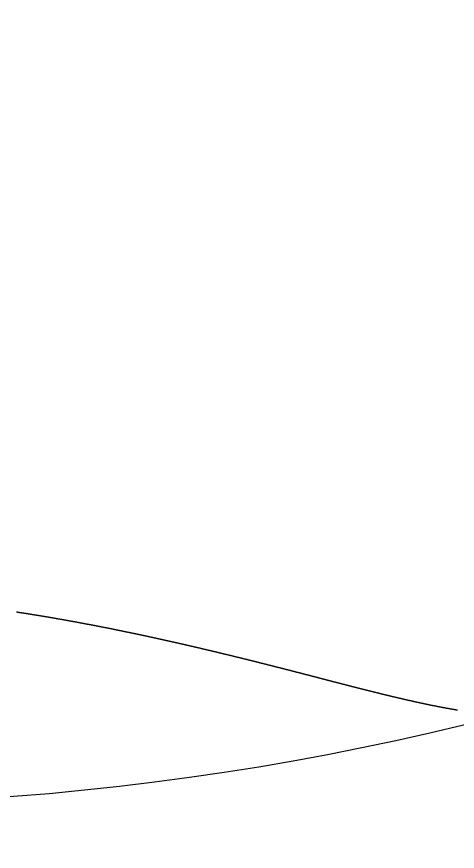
# Model space of a CAD drawing. Header units: millimetres. Extents: x 88 to 97873, y 32 to 55088.
# Drawn here: x 48646.95 to 48648.75, y 4950.649 to 4954.058 of the extents above; entities that cross this region are included whole.
import ezdxf

# ---------------------------------------------------------------- set-up
doc = ezdxf.new("R2010")
doc.units = ezdxf.units.MM
doc.header["$LTSCALE"] = 0.3

msp = doc.modelspace()

# ---------------------------------------------------------------- linework, layer by layer
msp.add_lwpolyline([(48646.9493, 4951.627), (48646.9507, 4951.6268), (48646.9521, 4951.6266), (48646.9535, 4951.6264), (48646.9549, 4951.6262), (48646.9563, 4951.626), (48646.9577, 4951.6258), (48646.9592, 4951.6255), (48646.9606, 4951.6253), (48646.962, 4951.6251), (48646.9634, 4951.6249), (48646.9648, 4951.6247), (48646.9662, 4951.6245), (48646.9676, 4951.6242), (48646.969, 4951.624), (48646.9704, 4951.6238), (48646.9718, 4951.6236), (48646.9732, 4951.6234), (48646.9746, 4951.6232), (48646.976, 4951.6229), (48646.9774, 4951.6227), (48646.9788, 4951.6225), (48646.9802, 4951.6223), (48646.9816, 4951.6221), (48646.983, 4951.6218), (48646.9844, 4951.6216), (48646.9858, 4951.6214), (48646.9872, 4951.6212), (48646.9887, 4951.621), (48646.9901, 4951.6207), (48646.9915, 4951.6205), (48646.9929, 4951.6203), (48646.9943, 4951.6201), (48646.9957, 4951.6199), (48646.9971, 4951.6196), (48646.9985, 4951.6194), (48646.9999, 4951.6192), (48647.0013, 4951.619), (48647.0027, 4951.6187), (48647.0041, 4951.6185), (48647.0055, 4951.6183), (48647.0069, 4951.6181), (48647.0083, 4951.6178), (48647.0097, 4951.6176), (48647.0111, 4951.6174), (48647.0125, 4951.6172), (48647.0139, 4951.6169), (48647.0153, 4951.6167), (48647.0167, 4951.6165), (48647.0181, 4951.6163), (48647.0195, 4951.616), (48647.0209, 4951.6158), (48647.0223, 4951.6156), (48647.0237, 4951.6154), (48647.0251, 4951.6151), (48647.0265, 4951.6149), (48647.0279, 4951.6147), (48647.0294, 4951.6145), (48647.0308, 4951.6142), (48647.0322, 4951.614), (48647.0336, 4951.6138), (48647.035, 4951.6135), (48647.0364, 4951.6133), (48647.0378, 4951.6131), (48647.0392, 4951.6128), (48647.0406, 4951.6126), (48647.042, 4951.6124), (48647.0434, 4951.6122), (48647.0448, 4951.6119), (48647.0462, 4951.6117), (48647.0476, 4951.6115), (48647.049, 4951.6112), (48647.0504, 4951.611), (48647.0518, 4951.6108), (48647.0532, 4951.6105), (48647.0546, 4951.6103), (48647.056, 4951.6101), (48647.0574, 4951.6098), (48647.0588, 4951.6096), (48647.0602, 4951.6094), (48647.0616, 4951.6091), (48647.063, 4951.6089), (48647.0644, 4951.6087), (48647.0658, 4951.6084), (48647.0672, 4951.6082), (48647.0686, 4951.608), (48647.07, 4951.6077), (48647.0714, 4951.6075), (48647.0728, 4951.6072), (48647.0742, 4951.607), (48647.0756, 4951.6068), (48647.077, 4951.6065), (48647.0784, 4951.6063), (48647.0798, 4951.6061), (48647.0812, 4951.6058), (48647.0826, 4951.6056), (48647.084, 4951.6053), (48647.0854, 4951.6051), (48647.0868, 4951.6049), (48647.0882, 4951.6046), (48647.0896, 4951.6044), (48647.091, 4951.6042), (48647.0924, 4951.6039), (48647.0938, 4951.6037), (48647.0952, 4951.6034), (48647.0966, 4951.6032), (48647.098, 4951.603), (48647.0994, 4951.6027), (48647.1008, 4951.6025), (48647.1022, 4951.6022), (48647.1036, 4951.602), (48647.105, 4951.6017), (48647.1064, 4951.6015), (48647.1078, 4951.6013), (48647.1092, 4951.601), (48647.1106, 4951.6008), (48647.112, 4951.6005), (48647.1134, 4951.6003), (48647.1148, 4951.6), (48647.1162, 4951.5998), (48647.1176, 4951.5996), (48647.119, 4951.5993), (48647.1204, 4951.5991), (48647.1218, 4951.5988), (48647.1232, 4951.5986), (48647.1246, 4951.5983), (48647.126, 4951.5981), (48647.1274, 4951.5978), (48647.1288, 4951.5976), (48647.1302, 4951.5974), (48647.1316, 4951.5971), (48647.133, 4951.5969), (48647.1344, 4951.5966), (48647.1358, 4951.5964), (48647.1372, 4951.5961), (48647.1386, 4951.5959), (48647.14, 4951.5956), (48647.1414, 4951.5954), (48647.1428, 4951.5951), (48647.1442, 4951.5949), (48647.1455, 4951.5946), (48647.1469, 4951.5944), (48647.1483, 4951.5941), (48647.1497, 4951.5939), (48647.1511, 4951.5936), (48647.1525, 4951.5934), (48647.1539, 4951.5931), (48647.1553, 4951.5929), (48647.1567, 4951.5926), (48647.1581, 4951.5924), (48647.1595, 4951.5921), (48647.1609, 4951.5919), (48647.1623, 4951.5916), (48647.1637, 4951.5914), (48647.1651, 4951.5911), (48647.1665, 4951.5909), (48647.1679, 4951.5906), (48647.1693, 4951.5904), (48647.1707, 4951.5901), (48647.1721, 4951.5899), (48647.1735, 4951.5896), (48647.1749, 4951.5894), (48647.1763, 4951.5891), (48647.1777, 4951.5888), (48647.1791, 4951.5886), (48647.1804, 4951.5883), (48647.1818, 4951.5881), (48647.1832, 4951.5878), (48647.1846, 4951.5876), (48647.186, 4951.5873), (48647.1874, 4951.5871), (48647.1888, 4951.5868), (48647.1902, 4951.5865), (48647.1916, 4951.5863), (48647.193, 4951.586), (48647.1944, 4951.5858), (48647.1958, 4951.5855), (48647.1972, 4951.5853), (48647.1986, 4951.585), (48647.2, 4951.5847), (48647.2014, 4951.5845), (48647.2028, 4951.5842), (48647.2042, 4951.584), (48647.2055, 4951.5837), (48647.2069, 4951.5835), (48647.2083, 4951.5832), (48647.2097, 4951.5829), (48647.2111, 4951.5827), (48647.2125, 4951.5824), (48647.2139, 4951.5822), (48647.2153, 4951.5819), (48647.2167, 4951.5816), (48647.2181, 4951.5814), (48647.2195, 4951.5811), (48647.2209, 4951.5809), (48647.2223, 4951.5806), (48647.2236, 4951.5803), (48647.225, 4951.5801), (48647.2264, 4951.5798), (48647.2278, 4951.5796), (48647.2292, 4951.5793), (48647.2306, 4951.579), (48647.232, 4951.5788), (48647.2334, 4951.5785), (48647.2348, 4951.5782), (48647.2362, 4951.578), (48647.2376, 4951.5777), (48647.239, 4951.5775), (48647.2403, 4951.5772), (48647.2417, 4951.5769), (48647.2431, 4951.5767), (48647.2445, 4951.5764), (48647.2459, 4951.5761), (48647.2473, 4951.5759), (48647.2487, 4951.5756), (48647.2501, 4951.5753), (48647.2515, 4951.5751), (48647.2529, 4951.5748), (48647.2543, 4951.5745), (48647.2556, 4951.5743), (48647.257, 4951.574), (48647.2584, 4951.5737), (48647.2598, 4951.5735), (48647.2612, 4951.5732), (48647.2626, 4951.5729), (48647.264, 4951.5727), (48647.2654, 4951.5724), (48647.2668, 4951.5721), (48647.2681, 4951.5719), (48647.2695, 4951.5716), (48647.2709, 4951.5713), (48647.2723, 4951.5711), (48647.2737, 4951.5708), (48647.2751, 4951.5705), (48647.2765, 4951.5703), (48647.2779, 4951.57), (48647.2793, 4951.5697), (48647.2806, 4951.5694), (48647.282, 4951.5692), (48647.2834, 4951.5689), (48647.2848, 4951.5686), (48647.2862, 4951.5684), (48647.2876, 4951.5681), (48647.289, 4951.5678), (48647.2904, 4951.5676), (48647.2917, 4951.5673), (48647.2931, 4951.567), (48647.2945, 4951.5667), (48647.2959, 4951.5665), (48647.2973, 4951.5662), (48647.2987, 4951.5659), (48647.3001, 4951.5657), (48647.3015, 4951.5654), (48647.3028, 4951.5651), (48647.3042, 4951.5648), (48647.3056, 4951.5646), (48647.307, 4951.5643), (48647.3084, 4951.564), (48647.3098, 4951.5637), (48647.3112, 4951.5635), (48647.3125, 4951.5632), (48647.3139, 4951.5629), (48647.3153, 4951.5626), (48647.3167, 4951.5624), (48647.3181, 4951.5621), (48647.3195, 4951.5618), (48647.3209, 4951.5615), (48647.3222, 4951.5613), (48647.3236, 4951.561), (48647.325, 4951.5607), (48647.3264, 4951.5604), (48647.3278, 4951.5602), (48647.3292, 4951.5599), (48647.3305, 4951.5596), (48647.3319, 4951.5593), (48647.3333, 4951.5591), (48647.3347, 4951.5588), (48647.3361, 4951.5585), (48647.3375, 4951.5582), (48647.3388, 4951.5579), (48647.3402, 4951.5577), (48647.3416, 4951.5574), (48647.343, 4951.5571), (48647.3444, 4951.5568), (48647.3458, 4951.5566), (48647.3471, 4951.5563), (48647.3485, 4951.556), (48647.3499, 4951.5557), (48647.3513, 4951.5554), (48647.3527, 4951.5552), (48647.3541, 4951.5549), (48647.3554, 4951.5546), (48647.3568, 4951.5543), (48647.3582, 4951.554), (48647.3596, 4951.5538), (48647.361, 4951.5535), (48647.3623, 4951.5532), (48647.3637, 4951.5529), (48647.3651, 4951.5526), (48647.3665, 4951.5523), (48647.3679, 4951.5521), (48647.3693, 4951.5518), (48647.3706, 4951.5515), (48647.372, 4951.5512), (48647.3734, 4951.5509), (48647.3748, 4951.5507), (48647.3762, 4951.5504), (48647.3775, 4951.5501), (48647.3789, 4951.5498), (48647.3803, 4951.5495), (48647.3817, 4951.5492), (48647.3831, 4951.549), (48647.3844, 4951.5487), (48647.3858, 4951.5484), (48647.3872, 4951.5481), (48647.3886, 4951.5478), (48647.39, 4951.5475), (48647.3913, 4951.5473), (48647.3927, 4951.547), (48647.3941, 4951.5467), (48647.3955, 4951.5464), (48647.3968, 4951.5461), (48647.3982, 4951.5458), (48647.3996, 4951.5455), (48647.401, 4951.5453), (48647.4024, 4951.545), (48647.4037, 4951.5447), (48647.4051, 4951.5444), (48647.4065, 4951.5441), (48647.4079, 4951.5438), (48647.4092, 4951.5435), (48647.4106, 4951.5432), (48647.412, 4951.543), (48647.4134, 4951.5427), (48647.4148, 4951.5424), (48647.4161, 4951.5421), (48647.4175, 4951.5418), (48647.4189, 4951.5415), (48647.4203, 4951.5412), (48647.4216, 4951.5409), (48647.423, 4951.5407), (48647.4244, 4951.5404), (48647.4258, 4951.5401), (48647.4271, 4951.5398), (48647.4285, 4951.5395), (48647.4299, 4951.5392), (48647.4313, 4951.5389), (48647.4326, 4951.5386), (48647.434, 4951.5383), (48647.4354, 4951.5381), (48647.4368, 4951.5378), (48647.4381, 4951.5375), (48647.4395, 4951.5372), (48647.4409, 4951.5369), (48647.4423, 4951.5366), (48647.4436, 4951.5363), (48647.445, 4951.536), (48647.4464, 4951.5357), (48647.4478, 4951.5354), (48647.4491, 4951.5351), (48647.4505, 4951.5349), (48647.4519, 4951.5346), (48647.4532, 4951.5343), (48647.4546, 4951.534), (48647.456, 4951.5337), (48647.4574, 4951.5334), (48647.4587, 4951.5331), (48647.4601, 4951.5328), (48647.4615, 4951.5325), (48647.4629, 4951.5322), (48647.4642, 4951.5319), (48647.4656, 4951.5316), (48647.467, 4951.5313), (48647.4683, 4951.531), (48647.4697, 4951.5308), (48647.4711, 4951.5305), (48647.4725, 4951.5302), (48647.4738, 4951.5299), (48647.4752, 4951.5296), (48647.4766, 4951.5293), (48647.4779, 4951.529), (48647.4793, 4951.5287), (48647.4807, 4951.5284), (48647.482, 4951.5281), (48647.4834, 4951.5278), (48647.4848, 4951.5275), (48647.4862, 4951.5272), (48647.4875, 4951.5269), (48647.4889, 4951.5266), (48647.4903, 4951.5263), (48647.4916, 4951.526), (48647.493, 4951.5257), (48647.4944, 4951.5254), (48647.4957, 4951.5251), (48647.4971, 4951.5248), (48647.4985, 4951.5245), (48647.4998, 4951.5242), (48647.5012, 4951.524), (48647.5026, 4951.5237), (48647.5039, 4951.5234), (48647.5053, 4951.5231), (48647.5067, 4951.5228), (48647.508, 4951.5225), (48647.5094, 4951.5222), (48647.5108, 4951.5219), (48647.5121, 4951.5216), (48647.5135, 4951.5213), (48647.5149, 4951.521), (48647.5162, 4951.5207), (48647.5176, 4951.5204), (48647.519, 4951.5201), (48647.5203, 4951.5198), (48647.5217, 4951.5195), (48647.5231, 4951.5192), (48647.5244, 4951.5189), (48647.5258, 4951.5186), (48647.5272, 4951.5183), (48647.5285, 4951.518), (48647.5299, 4951.5177), (48647.5313, 4951.5174), (48647.5326, 4951.5171), (48647.534, 4951.5168), (48647.5354, 4951.5165), (48647.5367, 4951.5162), (48647.5381, 4951.5159), (48647.5394, 4951.5156), (48647.5408, 4951.5153), (48647.5422, 4951.515), (48647.5435, 4951.5147), (48647.5449, 4951.5144), (48647.5463, 4951.5141), (48647.5476, 4951.5138), (48647.549, 4951.5135), (48647.5504, 4951.5132), (48647.5517, 4951.5128), (48647.5531, 4951.5125), (48647.5544, 4951.5122), (48647.5558, 4951.5119), (48647.5572, 4951.5116), (48647.5585, 4951.5113), (48647.5599, 4951.511), (48647.5612, 4951.5107), (48647.5626, 4951.5104), (48647.564, 4951.5101), (48647.5653, 4951.5098), (48647.5667, 4951.5095), (48647.568, 4951.5092), (48647.5694, 4951.5089), (48647.5708, 4951.5086), (48647.5721, 4951.5083), (48647.5735, 4951.508), (48647.5748, 4951.5077), (48647.5762, 4951.5074), (48647.5776, 4951.5071), (48647.5789, 4951.5068), (48647.5803, 4951.5065), (48647.5816, 4951.5062), (48647.583, 4951.5059), (48647.5844, 4951.5055), (48647.5857, 4951.5052), (48647.5871, 4951.5049), (48647.5884, 4951.5046), (48647.5898, 4951.5043), (48647.5911, 4951.504), (48647.5925, 4951.5037), (48647.5939, 4951.5034), (48647.5952, 4951.5031), (48647.5966, 4951.5028), (48647.5979, 4951.5025), (48647.5993, 4951.5022), (48647.6006, 4951.5019), (48647.602, 4951.5016), (48647.6034, 4951.5013), (48647.6047, 4951.5009), (48647.6061, 4951.5006), (48647.6074, 4951.5003), (48647.6088, 4951.5), (48647.6101, 4951.4997), (48647.6115, 4951.4994), (48647.6128, 4951.4991), (48647.6142, 4951.4988), (48647.6156, 4951.4985), (48647.6169, 4951.4982), (48647.6183, 4951.4979), (48647.6196, 4951.4976), (48647.621, 4951.4973), (48647.6223, 4951.4969), (48647.6237, 4951.4966), (48647.625, 4951.4963), (48647.6264, 4951.496), (48647.6277, 4951.4957), (48647.6291, 4951.4954), (48647.6304, 4951.4951), (48647.6318, 4951.4948), (48647.6331, 4951.4945), (48647.6345, 4951.4942), (48647.6359, 4951.4938), (48647.6372, 4951.4935), (48647.6386, 4951.4932), (48647.6399, 4951.4929), (48647.6413, 4951.4926), (48647.6426, 4951.4923), (48647.644, 4951.492), (48647.6453, 4951.4917), (48647.6467, 4951.4914), (48647.648, 4951.491), (48647.6494, 4951.4907), (48647.6507, 4951.4904), (48647.6521, 4951.4901), (48647.6534, 4951.4898), (48647.6548, 4951.4895), (48647.6561, 4951.4892), (48647.6575, 4951.4889), (48647.6588, 4951.4886), (48647.6602, 4951.4882), (48647.6615, 4951.4879), (48647.6629, 4951.4876), (48647.6642, 4951.4873), (48647.6656, 4951.487), (48647.6669, 4951.4867), (48647.6682, 4951.4864), (48647.6696, 4951.4861), (48647.6709, 4951.4857), (48647.6723, 4951.4854), (48647.6736, 4951.4851), (48647.675, 4951.4848), (48647.6763, 4951.4845), (48647.6777, 4951.4842), (48647.679, 4951.4839), (48647.6804, 4951.4835), (48647.6817, 4951.4832), (48647.6831, 4951.4829), (48647.6844, 4951.4826), (48647.6857, 4951.4823), (48647.6871, 4951.482), (48647.6884, 4951.4817), (48647.6898, 4951.4813), (48647.6911, 4951.481), (48647.6925, 4951.4807), (48647.6938, 4951.4804), (48647.6952, 4951.4801), (48647.6965, 4951.4798), (48647.6978, 4951.4795), (48647.6992, 4951.4791), (48647.7005, 4951.4788), (48647.7019, 4951.4785), (48647.7032, 4951.4782), (48647.7046, 4951.4779), (48647.7059, 4951.4776), (48647.7072, 4951.4773), (48647.7086, 4951.4769), (48647.7099, 4951.4766), (48647.7113, 4951.4763), (48647.7126, 4951.476), (48647.714, 4951.4757), (48647.7153, 4951.4754), (48647.7166, 4951.475), (48647.718, 4951.4747), (48647.7193, 4951.4744), (48647.7207, 4951.4741), (48647.722, 4951.4738), (48647.7233, 4951.4735), (48647.7247, 4951.4731), (48647.726, 4951.4728), (48647.7274, 4951.4725), (48647.7287, 4951.4722), (48647.73, 4951.4719), (48647.7314, 4951.4716), (48647.7327, 4951.4712), (48647.7341, 4951.4709), (48647.7354, 4951.4706), (48647.7367, 4951.4703), (48647.7381, 4951.47), (48647.7394, 4951.4696), (48647.7407, 4951.4693), (48647.7421, 4951.469), (48647.7434, 4951.4687), (48647.7448, 4951.4684), (48647.7461, 4951.4681), (48647.7474, 4951.4677), (48647.7488, 4951.4674), (48647.7501, 4951.4671), (48647.7514, 4951.4668), (48647.7528, 4951.4665), (48647.7541, 4951.4661), (48647.7554, 4951.4658), (48647.7568, 4951.4655), (48647.7581, 4951.4652), (48647.7594, 4951.4649), (48647.7608, 4951.4646), (48647.7621, 4951.4642), (48647.7635, 4951.4639), (48647.7648, 4951.4636), (48647.7661, 4951.4633), (48647.7675, 4951.463), (48647.7688, 4951.4626), (48647.7701, 4951.4623), (48647.7715, 4951.462), (48647.7728, 4951.4617), (48647.7741, 4951.4614), (48647.7755, 4951.461), (48647.7768, 4951.4607), (48647.7781, 4951.4604), (48647.7794, 4951.4601), (48647.7808, 4951.4598), (48647.7821, 4951.4594), (48647.7834, 4951.4591), (48647.7848, 4951.4588), (48647.7861, 4951.4585), (48647.7874, 4951.4582), (48647.7888, 4951.4578), (48647.7901, 4951.4575), (48647.7914, 4951.4572), (48647.7928, 4951.4569), (48647.7941, 4951.4565), (48647.7954, 4951.4562), (48647.7967, 4951.4559), (48647.7981, 4951.4556), (48647.7994, 4951.4553), (48647.8007, 4951.4549), (48647.8021, 4951.4546), (48647.8034, 4951.4543), (48647.8047, 4951.454), (48647.806, 4951.4537), (48647.8074, 4951.4533), (48647.8087, 4951.453), (48647.81, 4951.4527), (48647.8113, 4951.4524), (48647.8127, 4951.452), (48647.814, 4951.4517), (48647.8153, 4951.4514), (48647.8167, 4951.4511), (48647.818, 4951.4508), (48647.8193, 4951.4504), (48647.8206, 4951.4501), (48647.822, 4951.4498), (48647.8233, 4951.4495), (48647.8246, 4951.4491), (48647.8259, 4951.4488), (48647.8273, 4951.4485), (48647.8286, 4951.4482), (48647.8299, 4951.4478), (48647.8312, 4951.4475), (48647.8325, 4951.4472), (48647.8339, 4951.4469), (48647.8352, 4951.4466), (48647.8365, 4951.4462), (48647.8378, 4951.4459), (48647.8392, 4951.4456), (48647.8405, 4951.4453), (48647.8418, 4951.4449), (48647.8431, 4951.4446), (48647.8444, 4951.4443), (48647.8458, 4951.444), (48647.8471, 4951.4436), (48647.8484, 4951.4433), (48647.8497, 4951.443), (48647.8511, 4951.4427), (48647.8524, 4951.4423), (48647.8537, 4951.442), (48647.855, 4951.4417), (48647.8563, 4951.4414), (48647.8577, 4951.4411), (48647.859, 4951.4407), (48647.8603, 4951.4404), (48647.8616, 4951.4401), (48647.8629, 4951.4398), (48647.8642, 4951.4394), (48647.8656, 4951.4391), (48647.8669, 4951.4388), (48647.8682, 4951.4385), (48647.8695, 4951.4381), (48647.8708, 4951.4378), (48647.8721, 4951.4375), (48647.8735, 4951.4372), (48647.8748, 4951.4368), (48647.8761, 4951.4365), (48647.8774, 4951.4362), (48647.8787, 4951.4359), (48647.88, 4951.4355), (48647.8814, 4951.4352), (48647.8827, 4951.4349), (48647.884, 4951.4346), (48647.8853, 4951.4342), (48647.8866, 4951.4339), (48647.8879, 4951.4336), (48647.8892, 4951.4333), (48647.8906, 4951.4329), (48647.8919, 4951.4326), (48647.8932, 4951.4323), (48647.8945, 4951.432), (48647.8958, 4951.4316), (48647.8971, 4951.4313), (48647.8984, 4951.431), (48647.8998, 4951.4306), (48647.9011, 4951.4303), (48647.9024, 4951.43), (48647.9037, 4951.4297), (48647.905, 4951.4293), (48647.9063, 4951.429), (48647.9076, 4951.4287), (48647.9089, 4951.4284), (48647.9102, 4951.428), (48647.9116, 4951.4277), (48647.9129, 4951.4274), (48647.9142, 4951.4271), (48647.9155, 4951.4267), (48647.9168, 4951.4264), (48647.9181, 4951.4261), (48647.9194, 4951.4258), (48647.9207, 4951.4254), (48647.922, 4951.4251), (48647.9233, 4951.4248), (48647.9246, 4951.4244), (48647.9259, 4951.4241), (48647.9273, 4951.4238), (48647.9286, 4951.4235), (48647.9299, 4951.4231), (48647.9312, 4951.4228), (48647.9325, 4951.4225), (48647.9338, 4951.4222), (48647.9351, 4951.4218), (48647.9364, 4951.4215), (48647.9377, 4951.4212), (48647.939, 4951.4209), (48647.9403, 4951.4205), (48647.9416, 4951.4202), (48647.9429, 4951.4199), (48647.9442, 4951.4195), (48647.9455, 4951.4192), (48647.9468, 4951.4189), (48647.9481, 4951.4186), (48647.9494, 4951.4182), (48647.9507, 4951.4179), (48647.952, 4951.4176), (48647.9534, 4951.4173), (48647.9547, 4951.4169), (48647.956, 4951.4166), (48647.9573, 4951.4163), (48647.9586, 4951.4159), (48647.9599, 4951.4156), (48647.9612, 4951.4153), (48647.9625, 4951.415), (48647.9638, 4951.4146), (48647.9651, 4951.4143), (48647.9664, 4951.414), (48647.9677, 4951.4136), (48647.969, 4951.4133), (48647.9703, 4951.413), (48647.9716, 4951.4127), (48647.9729, 4951.4123), (48647.9742, 4951.412), (48647.9755, 4951.4117), (48647.9768, 4951.4114), (48647.9781, 4951.411), (48647.9794, 4951.4107), (48647.9806, 4951.4104), (48647.9819, 4951.41), (48647.9832, 4951.4097), (48647.9845, 4951.4094), (48647.9858, 4951.4091), (48647.9871, 4951.4087), (48647.9884, 4951.4084), (48647.9897, 4951.4081), (48647.991, 4951.4077), (48647.9923, 4951.4074), (48647.9936, 4951.4071), (48647.9949, 4951.4068), (48647.9962, 4951.4064), (48647.9975, 4951.4061), (48647.9988, 4951.4058), (48648.0001, 4951.4054), (48648.0014, 4951.4051), (48648.0027, 4951.4048), (48648.004, 4951.4045), (48648.0053, 4951.4041), (48648.0065, 4951.4038), (48648.0078, 4951.4035), (48648.0091, 4951.4031), (48648.0104, 4951.4028), (48648.0117, 4951.4025), (48648.013, 4951.4022), (48648.0143, 4951.4018), (48648.0156, 4951.4015), (48648.0169, 4951.4012), (48648.0182, 4951.4008), (48648.0195, 4951.4005), (48648.0208, 4951.4002), (48648.022, 4951.3999), (48648.0233, 4951.3995), (48648.0246, 4951.3992), (48648.0259, 4951.3989), (48648.0272, 4951.3985), (48648.0285, 4951.3982), (48648.0298, 4951.3979), (48648.0311, 4951.3976), (48648.0323, 4951.3972), (48648.0336, 4951.3969), (48648.0349, 4951.3966), (48648.0362, 4951.3962), (48648.0375, 4951.3959), (48648.0388, 4951.3956), (48648.0401, 4951.3953), (48648.0414, 4951.3949), (48648.0426, 4951.3946), (48648.0439, 4951.3943), (48648.0452, 4951.3939), (48648.0465, 4951.3936), (48648.0478, 4951.3933), (48648.0491, 4951.393), (48648.0503, 4951.3926), (48648.0516, 4951.3923), (48648.0529, 4951.392), (48648.0542, 4951.3916), (48648.0555, 4951.3913), (48648.0568, 4951.391), (48648.058, 4951.3906), (48648.0593, 4951.3903), (48648.0606, 4951.39), (48648.0619, 4951.3897), (48648.0632, 4951.3893), (48648.0645, 4951.389), (48648.0657, 4951.3887), (48648.067, 4951.3883), (48648.0683, 4951.388), (48648.0696, 4951.3877), (48648.0709, 4951.3874), (48648.0721, 4951.387), (48648.0734, 4951.3867), (48648.0747, 4951.3864), (48648.076, 4951.386), (48648.0773, 4951.3857), (48648.0785, 4951.3854), (48648.0798, 4951.3851), (48648.0811, 4951.3847), (48648.0824, 4951.3844), (48648.0836, 4951.3841), (48648.0849, 4951.3837), (48648.0862, 4951.3834), (48648.0875, 4951.3831), (48648.0887, 4951.3828), (48648.09, 4951.3824), (48648.0913, 4951.3821), (48648.0926, 4951.3818), (48648.0938, 4951.3814), (48648.0951, 4951.3811), (48648.0964, 4951.3808), (48648.0977, 4951.3804), (48648.0989, 4951.3801), (48648.1002, 4951.3798), (48648.1015, 4951.3795), (48648.1028, 4951.3791), (48648.104, 4951.3788), (48648.1053, 4951.3785), (48648.1066, 4951.3781), (48648.1079, 4951.3778), (48648.1091, 4951.3775), (48648.1104, 4951.3772), (48648.1117, 4951.3768), (48648.1129, 4951.3765), (48648.1142, 4951.3762), (48648.1155, 4951.3758), (48648.1168, 4951.3755), (48648.118, 4951.3752), (48648.1193, 4951.3749), (48648.1206, 4951.3745), (48648.1218, 4951.3742), (48648.1231, 4951.3739), (48648.1244, 4951.3735), (48648.1256, 4951.3732), (48648.1269, 4951.3729), (48648.1282, 4951.3726), (48648.1294, 4951.3722), (48648.1307, 4951.3719), (48648.132, 4951.3716), (48648.1332, 4951.3712), (48648.1345, 4951.3709), (48648.1358, 4951.3706), (48648.137, 4951.3703), (48648.1383, 4951.3699), (48648.1396, 4951.3696), (48648.1408, 4951.3693), (48648.1421, 4951.3689), (48648.1434, 4951.3686), (48648.1446, 4951.3683), (48648.1459, 4951.368), (48648.1471, 4951.3676), (48648.1484, 4951.3673), (48648.1497, 4951.367), (48648.1509, 4951.3666), (48648.1522, 4951.3663), (48648.1535, 4951.366), (48648.1547, 4951.3657), (48648.156, 4951.3653), (48648.1572, 4951.365), (48648.1585, 4951.3647), (48648.1598, 4951.3644), (48648.161, 4951.364), (48648.1623, 4951.3637), (48648.1635, 4951.3634), (48648.1648, 4951.363), (48648.1661, 4951.3627), (48648.1673, 4951.3624), (48648.1686, 4951.3621), (48648.1698, 4951.3617), (48648.1711, 4951.3614), (48648.1724, 4951.3611), (48648.1736, 4951.3608), (48648.1749, 4951.3604), (48648.1761, 4951.3601), (48648.1774, 4951.3598), (48648.1786, 4951.3594), (48648.1799, 4951.3591), (48648.1811, 4951.3588), (48648.1824, 4951.3585), (48648.1837, 4951.3581), (48648.1849, 4951.3578), (48648.1862, 4951.3575), (48648.1874, 4951.3572), (48648.1887, 4951.3568), (48648.1899, 4951.3565), (48648.1912, 4951.3562), (48648.1924, 4951.3559), (48648.1937, 4951.3555), (48648.1949, 4951.3552), (48648.1962, 4951.3549), (48648.1974, 4951.3546), (48648.1987, 4951.3542), (48648.1999, 4951.3539), (48648.2012, 4951.3536), (48648.2024, 4951.3533), (48648.2037, 4951.3529), (48648.2049, 4951.3526), (48648.2062, 4951.3523), (48648.2074, 4951.352), (48648.2087, 4951.3516), (48648.2099, 4951.3513), (48648.2112, 4951.351), (48648.2124, 4951.3507), (48648.2137, 4951.3503), (48648.2149, 4951.35), (48648.2162, 4951.3497), (48648.2174, 4951.3494), (48648.2187, 4951.349), (48648.2199, 4951.3487), (48648.2212, 4951.3484), (48648.2224, 4951.3481), (48648.2236, 4951.3477), (48648.2249, 4951.3474), (48648.2261, 4951.3471), (48648.2274, 4951.3468), (48648.2286, 4951.3465), (48648.2299, 4951.3461), (48648.2311, 4951.3458), (48648.2323, 4951.3455), (48648.2336, 4951.3452), (48648.2348, 4951.3448), (48648.2361, 4951.3445), (48648.2373, 4951.3442), (48648.2386, 4951.3439), (48648.2398, 4951.3435), (48648.241, 4951.3432), (48648.2423, 4951.3429), (48648.2435, 4951.3426), (48648.2448, 4951.3423), (48648.246, 4951.3419), (48648.2472, 4951.3416), (48648.2485, 4951.3413), (48648.2497, 4951.341), (48648.2509, 4951.3407), (48648.2522, 4951.3403), (48648.2534, 4951.34), (48648.2547, 4951.3397), (48648.2559, 4951.3394), (48648.2571, 4951.3391), (48648.2584, 4951.3387), (48648.2596, 4951.3384), (48648.2608, 4951.3381), (48648.2621, 4951.3378), (48648.2633, 4951.3375), (48648.2645, 4951.3371), (48648.2658, 4951.3368), (48648.267, 4951.3365), (48648.2682, 4951.3362), (48648.2695, 4951.3359), (48648.2707, 4951.3355), (48648.2719, 4951.3352), (48648.2732, 4951.3349), (48648.2744, 4951.3346), (48648.2756, 4951.3343), (48648.2769, 4951.3339), (48648.2781, 4951.3336), (48648.2793, 4951.3333), (48648.2805, 4951.333), (48648.2818, 4951.3327), (48648.283, 4951.3324), (48648.2842, 4951.332), (48648.2855, 4951.3317), (48648.2867, 4951.3314), (48648.2879, 4951.3311), (48648.2891, 4951.3308), (48648.2904, 4951.3305), (48648.2916, 4951.3301), (48648.2928, 4951.3298), (48648.294, 4951.3295), (48648.2953, 4951.3292), (48648.2965, 4951.3289), (48648.2977, 4951.3286), (48648.2989, 4951.3282), (48648.3002, 4951.3279), (48648.3014, 4951.3276), (48648.3026, 4951.3273), (48648.3038, 4951.327), (48648.3051, 4951.3267), (48648.3063, 4951.3264), (48648.3075, 4951.326), (48648.3087, 4951.3257), (48648.3099, 4951.3254), (48648.3112, 4951.3251), (48648.3124, 4951.3248), (48648.3136, 4951.3245), (48648.3148, 4951.3242), (48648.316, 4951.3239), (48648.3173, 4951.3235), (48648.3185, 4951.3232), (48648.3197, 4951.3229), (48648.3209, 4951.3226), (48648.3221, 4951.3223), (48648.3234, 4951.322), (48648.3246, 4951.3217), (48648.3258, 4951.3214), (48648.327, 4951.321), (48648.3282, 4951.3207), (48648.3294, 4951.3204), (48648.3306, 4951.3201), (48648.3319, 4951.3198), (48648.3331, 4951.3195), (48648.3343, 4951.3192), (48648.3355, 4951.3189), (48648.3367, 4951.3186), (48648.3379, 4951.3183), (48648.3391, 4951.3179), (48648.3404, 4951.3176), (48648.3416, 4951.3173), (48648.3428, 4951.317), (48648.344, 4951.3167), (48648.3452, 4951.3164), (48648.3464, 4951.3161), (48648.3476, 4951.3158), (48648.3488, 4951.3155), (48648.35, 4951.3152), (48648.3512, 4951.3149), (48648.3525, 4951.3146), (48648.3537, 4951.3142), (48648.3549, 4951.3139), (48648.3561, 4951.3136), (48648.3573, 4951.3133), (48648.3585, 4951.313), (48648.3597, 4951.3127), (48648.3609, 4951.3124), (48648.3621, 4951.3121), (48648.3633, 4951.3118), (48648.3645, 4951.3115), (48648.3657, 4951.3112), (48648.3669, 4951.3109), (48648.3681, 4951.3106), (48648.3693, 4951.3103), (48648.3705, 4951.31), (48648.3717, 4951.3097), (48648.3729, 4951.3094), (48648.3741, 4951.3091), (48648.3753, 4951.3088), (48648.3765, 4951.3085), (48648.3777, 4951.3082), (48648.3789, 4951.3079), (48648.3801, 4951.3075), (48648.3813, 4951.3072), (48648.3825, 4951.3069), (48648.3837, 4951.3066), (48648.3849, 4951.3063), (48648.3861, 4951.306), (48648.3873, 4951.3057), (48648.3885, 4951.3054), (48648.3897, 4951.3051), (48648.3909, 4951.3048), (48648.3921, 4951.3045), (48648.3933, 4951.3042), (48648.3945, 4951.3039), (48648.3957, 4951.3036), (48648.3969, 4951.3033), (48648.3981, 4951.303), (48648.3993, 4951.3027), (48648.4005, 4951.3024), (48648.4017, 4951.3022), (48648.4028, 4951.3019), (48648.404, 4951.3016), (48648.4052, 4951.3013), (48648.4064, 4951.301), (48648.4076, 4951.3007), (48648.4088, 4951.3004), (48648.41, 4951.3001), (48648.4112, 4951.2998), (48648.4124, 4951.2995), (48648.4136, 4951.2992), (48648.4147, 4951.2989), (48648.4159, 4951.2986), (48648.4171, 4951.2983), (48648.4183, 4951.298), (48648.4195, 4951.2977), (48648.4207, 4951.2974), (48648.4219, 4951.2971), (48648.423, 4951.2968), (48648.4242, 4951.2965), (48648.4254, 4951.2962), (48648.4266, 4951.296), (48648.4278, 4951.2957), (48648.429, 4951.2954), (48648.4302, 4951.2951), (48648.4313, 4951.2948), (48648.4325, 4951.2945), (48648.4337, 4951.2942), (48648.4349, 4951.2939), (48648.4361, 4951.2936), (48648.4372, 4951.2933), (48648.4384, 4951.293), (48648.4396, 4951.2928), (48648.4408, 4951.2925), (48648.442, 4951.2922), (48648.4431, 4951.2919), (48648.4443, 4951.2916), (48648.4455, 4951.2913), (48648.4467, 4951.291), (48648.4478, 4951.2907), (48648.449, 4951.2905), (48648.4502, 4951.2902), (48648.4514, 4951.2899), (48648.4525, 4951.2896), (48648.4537, 4951.2893), (48648.4549, 4951.289), (48648.4561, 4951.2887), (48648.4572, 4951.2885), (48648.4584, 4951.2882), (48648.4596, 4951.2879), (48648.4608, 4951.2876), (48648.4619, 4951.2873), (48648.4631, 4951.287), (48648.4643, 4951.2867), (48648.4654, 4951.2865), (48648.4666, 4951.2862), (48648.4678, 4951.2859), (48648.4689, 4951.2856), (48648.4701, 4951.2853), (48648.4713, 4951.2851), (48648.4724, 4951.2848), (48648.4736, 4951.2845), (48648.4748, 4951.2842), (48648.4759, 4951.2839), (48648.4771, 4951.2836), (48648.4783, 4951.2834), (48648.4794, 4951.2831), (48648.4806, 4951.2828), (48648.4818, 4951.2825), (48648.4829, 4951.2823), (48648.4841, 4951.282), (48648.4853, 4951.2817), (48648.4864, 4951.2814), (48648.4876, 4951.2811), (48648.4887, 4951.2809), (48648.4899, 4951.2806), (48648.4911, 4951.2803), (48648.4922, 4951.28), (48648.4934, 4951.2798), (48648.4945, 4951.2795), (48648.4957, 4951.2792), (48648.4969, 4951.2789), (48648.498, 4951.2787), (48648.4992, 4951.2784), (48648.5003, 4951.2781), (48648.5015, 4951.2778), (48648.5027, 4951.2776), (48648.5038, 4951.2773), (48648.505, 4951.277), (48648.5061, 4951.2768), (48648.5073, 4951.2765), (48648.5084, 4951.2762), (48648.5096, 4951.2759), (48648.5107, 4951.2757), (48648.5119, 4951.2754), (48648.513, 4951.2751), (48648.5142, 4951.2749), (48648.5153, 4951.2746), (48648.5165, 4951.2743), (48648.5176, 4951.2741), (48648.5188, 4951.2738), (48648.5199, 4951.2735), (48648.5211, 4951.2733), (48648.5222, 4951.273), (48648.5234, 4951.2727), (48648.5245, 4951.2725), (48648.5257, 4951.2722), (48648.5268, 4951.2719), (48648.528, 4951.2717), (48648.5291, 4951.2714), (48648.5303, 4951.2711), (48648.5314, 4951.2709), (48648.5326, 4951.2706), (48648.5337, 4951.2703), (48648.5348, 4951.2701), (48648.536, 4951.2698), (48648.5371, 4951.2695), (48648.5383, 4951.2693), (48648.5394, 4951.269), (48648.5406, 4951.2688), (48648.5417, 4951.2685), (48648.5428, 4951.2682), (48648.544, 4951.268), (48648.5451, 4951.2677), (48648.5463, 4951.2675), (48648.5474, 4951.2672), (48648.5485, 4951.2669), (48648.5497, 4951.2667), (48648.5508, 4951.2664), (48648.5519, 4951.2662), (48648.5531, 4951.2659), (48648.5542, 4951.2656), (48648.5554, 4951.2654), (48648.5565, 4951.2651), (48648.5576, 4951.2649), (48648.5588, 4951.2646), (48648.5599, 4951.2644), (48648.561, 4951.2641), (48648.5622, 4951.2639), (48648.5633, 4951.2636), (48648.5644, 4951.2634), (48648.5655, 4951.2631), (48648.5667, 4951.2628), (48648.5678, 4951.2626), (48648.5689, 4951.2623), (48648.5701, 4951.2621), (48648.5712, 4951.2618), (48648.5723, 4951.2616), (48648.5735, 4951.2613), (48648.5746, 4951.2611), (48648.5757, 4951.2608), (48648.5768, 4951.2606), (48648.578, 4951.2603), (48648.5791, 4951.2601), (48648.5802, 4951.2598), (48648.5813, 4951.2596), (48648.5825, 4951.2593), (48648.5836, 4951.2591), (48648.5847, 4951.2589), (48648.5858, 4951.2586), (48648.5869, 4951.2584), (48648.5881, 4951.2581), (48648.5892, 4951.2579), (48648.5903, 4951.2576), (48648.5914, 4951.2574), (48648.5926, 4951.2571), (48648.5937, 4951.2569), (48648.5948, 4951.2567), (48648.5959, 4951.2564), (48648.597, 4951.2562), (48648.5981, 4951.2559), (48648.5993, 4951.2557), (48648.6004, 4951.2554), (48648.6015, 4951.2552), (48648.6026, 4951.255), (48648.6037, 4951.2547), (48648.6048, 4951.2545), (48648.6059, 4951.2543), (48648.6071, 4951.254), (48648.6082, 4951.2538), (48648.6093, 4951.2535), (48648.6104, 4951.2533), (48648.6115, 4951.2531), (48648.6126, 4951.2528), (48648.6137, 4951.2526), (48648.6148, 4951.2524), (48648.616, 4951.2521), (48648.6171, 4951.2519), (48648.6182, 4951.2517), (48648.6193, 4951.2514), (48648.6204, 4951.2512), (48648.6215, 4951.251), (48648.6226, 4951.2507), (48648.6237, 4951.2505), (48648.6248, 4951.2503), (48648.6259, 4951.25), (48648.627, 4951.2498), (48648.6281, 4951.2496), (48648.6292, 4951.2493), (48648.6303, 4951.2491), (48648.6314, 4951.2489), (48648.6325, 4951.2487), (48648.6336, 4951.2484), (48648.6347, 4951.2482), (48648.6358, 4951.248), (48648.6369, 4951.2477), (48648.638, 4951.2475), (48648.6391, 4951.2473), (48648.6402, 4951.2471), (48648.6413, 4951.2468), (48648.6424, 4951.2466), (48648.6435, 4951.2464), (48648.6446, 4951.2462), (48648.6457, 4951.2459), (48648.6468, 4951.2457), (48648.6479, 4951.2455), (48648.649, 4951.2453), (48648.6501, 4951.2451), (48648.6512, 4951.2448), (48648.6523, 4951.2446), (48648.6534, 4951.2444), (48648.6545, 4951.2442), (48648.6556, 4951.244), (48648.6566, 4951.2437), (48648.6577, 4951.2435), (48648.6588, 4951.2433), (48648.6599, 4951.2431), (48648.661, 4951.2429), (48648.6621, 4951.2427), (48648.6632, 4951.2424), (48648.6643, 4951.2422), (48648.6654, 4951.242), (48648.6664, 4951.2418), (48648.6675, 4951.2416), (48648.6686, 4951.2414), (48648.6697, 4951.2412), (48648.6708, 4951.2409), (48648.6719, 4951.2407), (48648.6729, 4951.2405), (48648.674, 4951.2403), (48648.6751, 4951.2401), (48648.6762, 4951.2399), (48648.6773, 4951.2397), (48648.6784, 4951.2395), (48648.6794, 4951.2393), (48648.6805, 4951.2391), (48648.6816, 4951.2389), (48648.6827, 4951.2386), (48648.6837, 4951.2384), (48648.6848, 4951.2382), (48648.6859, 4951.238), (48648.687, 4951.2378), (48648.6881, 4951.2376), (48648.6891, 4951.2374), (48648.6902, 4951.2372), (48648.6913, 4951.237), (48648.6924, 4951.2368), (48648.6934, 4951.2366), (48648.6945, 4951.2364), (48648.6956, 4951.2362), (48648.6966, 4951.236), (48648.6977, 4951.2358), (48648.6988, 4951.2356), (48648.6999, 4951.2354), (48648.7009, 4951.2352), (48648.702, 4951.235), (48648.7031, 4951.2348), (48648.7041, 4951.2346), (48648.7052, 4951.2344), (48648.7063, 4951.2342), (48648.7073, 4951.234), (48648.7084, 4951.2338), (48648.7095, 4951.2336), (48648.7105, 4951.2334), (48648.7116, 4951.2333), (48648.7126, 4951.2331), (48648.7137, 4951.2329), (48648.7148, 4951.2327), (48648.7158, 4951.2325), (48648.7169, 4951.2323), (48648.718, 4951.2321), (48648.719, 4951.2319), (48648.7201, 4951.2317), (48648.7211, 4951.2315), (48648.7222, 4951.2313), (48648.7232, 4951.2312), (48648.7243, 4951.231), (48648.7254, 4951.2308), (48648.7264, 4951.2306), (48648.7275, 4951.2304), (48648.7285, 4951.2302), (48648.7296, 4951.23), (48648.7306, 4951.2299), (48648.7317, 4951.2297), (48648.7327, 4951.2295), (48648.7338, 4951.2293), (48648.7349, 4951.2291), (48648.7359, 4951.229), (48648.737, 4951.2288), (48648.738, 4951.2286), (48648.7391, 4951.2284), (48648.7401, 4951.2282), (48648.7412, 4951.2281), (48648.7422, 4951.2279), (48648.7432, 4951.2277), (48648.7443, 4951.2275), (48648.7453, 4951.2273), (48648.7464, 4951.2272), (48648.7474, 4951.227), (48648.7485, 4951.2268), (48648.7495, 4951.2266), (48648.7506, 4951.2265)])
for radius in [18.5479, 14.363, 11.4141]:
    msp.add_circle((48646.0598, 4962.2533), radius)

doc.saveas('drawing.dxf')
